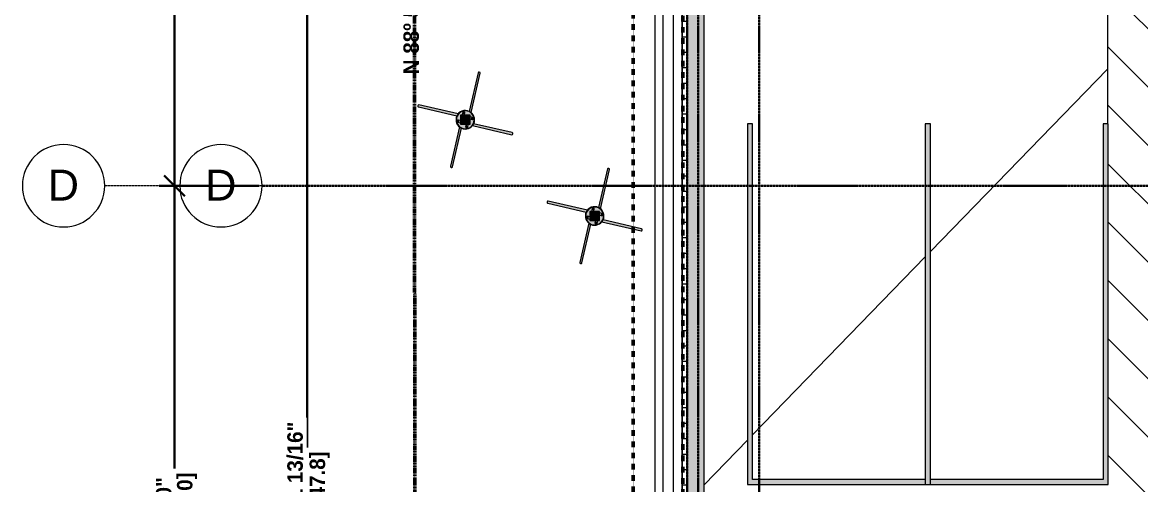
# Model space of a CAD drawing. Header units: inches. Extents: x -4218 to -1814, y 9767 to 12426.
# Drawn here: x -4217 to -3565, y 10665 to 10934 of the extents above; entities that cross this region are included whole.
import ezdxf

# ---------------------------------------------------------------- set-up
doc = ezdxf.new("R2010")
doc.units = ezdxf.units.IN
doc.header["$MEASUREMENT"] = 0
for name, pattern in [('Dash 1_16_', [0.125, 0.0625, -0.0625]), ('Double Dash 3_8_', [1, 0.375, -0.125, 0.125, -0.125, 0.125, -0.125]), ('Grid Line 1_2_', [0.875, 0.5, -0.125, 0.125, -0.125]), ('Grid Line 1_2__2_', [0.875, 0.5, -0.125, 0.125, -0.125])]:
    doc.linetypes.add(name, pattern=pattern)
for name, color, linetype, lineweight in [('0-1', 7, 'Continuous', 5), ('0-2', 7, 'Continuous', 9), ('0-3', 170, 'Double Dash 3_8_', 50), ('0-4', 165, 'Continuous', 5), ('0-5', 55, 'Continuous', 9), ('0-6', 155, 'Continuous', 5), ('A-ANNO-DIMS-1', 211, 'Continuous', 30), ('A-FLOR-1', 9, 'Continuous', 13), ('A-FLOR-4', 192, 'Continuous', 9), ('A-FLOR-PATT-1', 251, 'Continuous', 9), ('A-GENM', 5, 'Continuous', 9), ('A-WALL-PATT-1', 53, 'Continuous', 9), ('A-WALL-PATT-2', 55, 'Continuous', 9), ('C-PROP-LINE-1', 170, 'Double Dash 3_8_', 50), ('C-PROP-LINE-2', 170, 'Dash 1_16_', 50), ('G-ANNO-TEXT-1', 147, 'Continuous', 20), ('S-FNDN-5', 7, 'Continuous', 9), ('S-FNDN-7', 31, 'Continuous', 9), ('S-GRID-1', 1, 'Grid Line 1_2_', 9), ('S-GRID-2', 1, 'Grid Line 1_2__2_', 30), ('S-GRID-IDEN', 1, 'Continuous', 9), ('S-GRID-IDEN-1', 147, 'Continuous', 9)]:
    doc.layers.add(name, color=color, linetype=linetype, lineweight=lineweight)
doc.styles.add('Arial', font='arial.ttf', dxfattribs={"height": 18})
doc.styles.add('Century Gothic_B', font='GOTHICB.TTF', dxfattribs={"height": 9})
doc.dimstyles.new('OD__1_16__Tol__', dxfattribs={"dimscale": 12, "dimtxt": 9.397514, "dimasz": 1, "dimexe": 0.75, "dimexo": 0.5, "dimgap": 0.125, "dimtad": 1, "dimdec": 4, "dimrnd": 0.0625, "dimzin": 3, "dimdsep": 46, "dimlunit": 4, "dimtxsty": 'Century Gothic_B', "dimblk1": 'OBLIQUE', "dimblk2": 'OBLIQUE', "dimsah": 1, "dimcen": 0.09, "dimdle": 0.75, "dimazin": 0, "dimtfac": 1, "dimtdec": 4, "dimtix": 1, "dimtmove": 0, "dimatfit": 3, "dimfxl": 1, "dimtvp": 1, "dimtfill": 1, "dimfrac": 2, "dimtolj": 1, "dimtzin": 0, "dimlwd": 30, "dimlwe": 30, "dimarcsym": 2})

# ---------------------------------------------------------------- blocks, each defined once
blk = doc.blocks.new('Basic Wall _ 3_ XPS - ___-2578961-FLOOR PLAN - BASEMENT')
at = {"layer": 'S-FNDN-5'}
for p, q in [((-3847.82, 10011.19), (-3847.82, 11002.11)), ((-3843.24, 10011.19), (-3843.24, 11002.11)), ((-3837.27, 10011.19), (-3837.27, 11002.11))]:
    blk.add_line(p, q, dxfattribs=at)
blk = doc.blocks.new('Family - ___-1878357-FLOOR PLAN - BASEMENT')
at = {"layer": 'C-PROP-LINE-1'}
blk.add_line((-3989.42, 12089.69), (-3987.26, 10009.09), dxfattribs=at)
blk = doc.blocks.new('Family - ___-2835860-FLOOR PLAN - BASEMENT')
at = {"layer": 'C-PROP-LINE-2'}
blk.add_line((-3860.72, 9980.19), (-3860.72, 11434.39), dxfattribs=at)
blk = doc.blocks.new('Family - ___-2835903-FLOOR PLAN - BASEMENT')
at = {"layer": 'C-PROP-LINE-2'}
blk.add_line((-3831.82, 10008.84), (-3831.82, 12089.69), dxfattribs=at)
blk = doc.blocks.new('Family - ___-2835932-FLOOR PLAN - BASEMENT')
at = {"layer": 'C-PROP-LINE-2'}
blk.add_line((-3860.72, 9980.19), (-3860.72, 12118.59), dxfattribs=at)
blk = doc.blocks.new('Grid - Grid Head - Circle-50561-FLOOR PLAN - BASEMENT')
at = {"layer": 'S-GRID-IDEN-1'}
for start, end in [(360, 180), (180, 360)]:
    blk.add_arc((0, 0), 0.25, start, end, dxfattribs=at)
blk = doc.blocks.new('CTR - 1st Phase - Shell_rvt-1-FLOOR PLAN - BASEMENT')
at = {"layer": 'A-WALL-PATT-1'}
h = blk.add_hatch(dxfattribs=at)
h.set_pattern_fill('FP_1', color=256, style=0, pattern_type=2)
h.set_pattern_definition([(0, (0, 0), (0, 9), []), (90, (0, 0), (-9, 6e-16), [])])
h.paths.add_polyline_path([(-3832.32, 9888.19), (-3829.32, 9888.19), (-3829.32, 10225.18), (-3832.32, 10225.18), (-3832.32, 9891.07)], flags=0)
h.paths.add_polyline_path([(-3829.32, 10265.18), (-3829.32, 12090.19), (-3832.32, 12090.19), (-3832.32, 10265.18)], flags=0)
at = {"layer": 'A-FLOR-1'}
for p, q in [((-3584.32, 10907.1), (-3687.48, 10800.85)), ((-3690.48, 10797.76), (-3791.15, 10694.08)), ((-3794.15, 10690.99), (-3819.32, 10665.06))]:
    blk.add_line(p, q, dxfattribs=at)
at = {"layer": 'S-FNDN-5'}
for p, q in [((-3829.32, 10265.18), (-3829.32, 12087.19)), ((-3832.32, 11013.11), (-3832.32, 10265.18))]:
    blk.add_line(p, q, dxfattribs=at)
at = {"layer": 'S-GRID-1'}
blk.add_line((-1814.21, 10839.19), (-4168.71, 10839.19), dxfattribs=at)
at = {"layer": '0-2'}
blk.add_blockref('Basic Wall _ 3_ XPS - ___-2578961-FLOOR PLAN - BASEMENT', (0, 0), dxfattribs=at)
at = {"layer": '0-3'}
for name in ['Family - ___-1878357-FLOOR PLAN - BASEMENT', 'Family - ___-2835932-FLOOR PLAN - BASEMENT', 'Family - ___-2835860-FLOOR PLAN - BASEMENT', 'Family - ___-2835903-FLOOR PLAN - BASEMENT']:
    blk.add_blockref(name, (0, 0), dxfattribs=at)
at = {"layer": '0-4', "xscale": 95.99999999999994, "yscale": 95.99999999999994, "zscale": 95.99999999999994, "rotation": 89.99999999999987}
blk.add_blockref('Grid - Grid Head - Circle-50561-FLOOR PLAN - BASEMENT', (-4192.71, 10839.19), dxfattribs=at)
at = {"layer": 'S-GRID-IDEN', "insert": (-4201.88, 10848.57), "char_height": 18, "width": 22.119, "attachment_point": 1, "style": 'Arial'}
blk.add_mtext('D', dxfattribs=at)
blk = doc.blocks.new('316600 - Special Foundations - Diamond Pier - Generic - 316600 - Special Foundations - Diamond Pier - Generic-V38-FLOOR PLAN - BASEMENT')
at = {"layer": 'S-FNDN-7'}
h = blk.add_hatch(color=256, dxfattribs=at)
h.paths.add_polyline_path([(0.2, -4.04), (0.34, -3.82), (0.6, -3.7), (0.92, -3.71), (1.09, -2.99), (0.75, -3.05), (0.48, -3.22), (0.34, -3.45), (0.23, -3.92)], flags=0)
h.paths.add_polyline_path([(2.83, 4.55), (8.18, 27.69), (7.84, 27.69), (7.6, 27.58), (7.46, 27.36), (2.28, 4.86), (2.72, 4.61)], flags=0)
h = blk.add_hatch(color=256, dxfattribs=at)
h.paths.add_polyline_path([(1.42, -4.32), (1.63, -3.32), (1.52, -3.12), (1.4, -3.04), (1.09, -2.99), (0.92, -3.71), (1.21, -3.84), (1.39, -4.07), (1.43, -4.19)], flags=0)
h.paths.add_polyline_path([(3.39, 4.19), (8.69, 27.21), (8.58, 27.45), (8.33, 27.64), (8.18, 27.69), (2.83, 4.55), (3.38, 4.2)], flags=0)
h = blk.add_hatch(color=256, dxfattribs=at)
h.paths.add_polyline_path([(3.71, 0.92), (3.84, 1.21), (4.07, 1.39), (4.32, 1.42), (3.3, 1.63), (3.18, 1.59), (3.04, 1.42), (2.99, 1.25), (3.01, 1.08), (3.69, 0.93)], flags=0)
h.paths.add_polyline_path([(-4.57, 2.84), (-4.15, 3.38), (-27.21, 8.69), (-27.45, 8.58), (-27.64, 8.33), (-27.69, 8.18), (-4.71, 2.87)], flags=0)
h = blk.add_hatch(color=256, dxfattribs=at)
h.paths.add_polyline_path([(4.04, 0.2), (3.82, 0.34), (3.7, 0.6), (3.71, 0.92), (2.99, 1.09), (3.06, 0.75), (3.22, 0.48), (3.45, 0.34), (3.95, 0.22)], flags=0)
h.paths.add_polyline_path([(-4.87, 2.26), (-4.65, 2.73), (-4.57, 2.84), (-27.69, 8.18), (-27.69, 7.84), (-27.58, 7.6), (-27.36, 7.46), (-5.08, 2.31)], flags=0)
h = blk.add_hatch(color=256, dxfattribs=at)
h.paths.add_polyline_path([(-8.18, -27.69), (-2.83, -4.55), (-3.39, -4.19), (-8.69, -27.21), (-8.58, -27.45), (-8.33, -27.64)], flags=0)
h.paths.add_polyline_path([(-1.09, 2.99), (-0.92, 3.71), (-1.21, 3.84), (-1.39, 4.07), (-1.42, 4.32), (-1.63, 3.32), (-1.52, 3.12), (-1.4, 3.04), (-1.18, 2.99)], flags=0)
h = blk.add_hatch(color=256, dxfattribs=at)
h.paths.add_polyline_path([(-8.02, -27.71), (-7.72, -27.65), (-7.51, -27.48), (-7.43, -27.21), (-2.28, -4.86), (-2.83, -4.55), (-8.18, -27.69)], flags=0)
h.paths.add_polyline_path([(-1.09, 2.99), (-0.75, 3.05), (-0.48, 3.22), (-0.34, 3.45), (-0.25, 3.92), (-0.46, 3.75), (-0.76, 3.69), (-0.92, 3.71), (-1.07, 3.05)], flags=0)
for points in [[(-0.46, -5.39), (1.21, -5.25), (2.53, -4.78), (3.86, -3.76), (4.76, -2.52), (5.23, -1.21), (5.06, -1.21), (4.47, -2.65), (3.51, -3.82), (2.44, -4.61), (0.92, -5.11), (-0.46, -5.19), (-1.88, -4.86), (-3.27, -4.04), (-4.21, -3.07), (-4.91, -1.76), (-5.2, -0.3), (-5.08, 1.17), (-5.27, 1.21), (-5.38, -0.43), (-5.09, -1.84), (-4.36, -3.2), (-3.18, -4.36), (-1.88, -5.06), (-0.46, -5.39)], [(5.27, -1.22), (5.4, 0.32), (5.09, 1.84), (4.32, 3.24), (3.18, 4.36), (1.88, 5.06), (0.34, 5.38), (-1.21, 5.25), (-2.53, 4.78), (-3.77, 3.87), (-4.76, 2.52), (-5.23, 1.21), (-5.06, 1.21), (-4.47, 2.65), (-3.64, 3.73), (-2.44, 4.61), (-0.92, 5.11), (0.46, 5.19), (1.88, 4.86), (3.27, 4.04), (4.21, 3.07), (4.91, 1.76), (5.2, 0.3), (5.08, -1.17), (5.23, -1.21)], [(0.2, -2.62), (2.77, -2.59), (2.77, 2.62), (-2.77, 2.59), (-2.77, -2.62), (-0.2, -2.62)], [(-0.76, 3.69), (-0.46, 3.75), (-0.25, 3.92), (-0.2, 4.04), (-0.25, 4.32), (-0.34, 4.43), (-0.62, 4.61), (-0.95, 4.65), (-1.21, 4.57), (-1.37, 4.43), (-1.42, 4.17), (-1.32, 3.95), (-0.96, 3.73), (-0.77, 3.69)], [(4.16, 0.2), (4.41, 0.31), (4.51, 0.42), (4.66, 0.82), (4.64, 0.97), (4.61, 1.17), (4.43, 1.37), (4.32, 1.42), (4.02, 1.37), (3.92, 1.28), (3.75, 1.01), (3.7, 0.69), (3.81, 0.36), (3.88, 0.3), (4.1, 0.2)], [(-4.19, -1.43), (-3.95, -1.32), (-3.75, -1.03), (-3.69, -0.76), (-3.76, -0.44), (-3.97, -0.23), (-4.07, -0.21), (-4.32, -0.25), (-4.43, -0.33), (-4.61, -0.62), (-4.66, -0.87), (-4.61, -1.17), (-4.38, -1.39), (-4.21, -1.43)], [(0.87, -4.66), (1.21, -4.57), (1.39, -4.38), (1.42, -4.32), (1.38, -4.04), (1.28, -3.92), (0.96, -3.73), (0.76, -3.69), (0.46, -3.75), (0.25, -3.94), (0.2, -4.04), (0.25, -4.32), (0.42, -4.51), (0.84, -4.66)]]:
    blk.add_hatch(color=256, dxfattribs=at).paths.add_polyline_path(points, flags=0)
h = blk.add_hatch(color=256, dxfattribs=at)
h.paths.add_polyline_path([(-0.44, -5.19), (1.07, -5.09), (2.44, -4.61), (3.67, -3.69), (4.58, -2.46), (5.08, -1.17), (2.77, -0.64), (2.77, -2.62), (-2.77, -2.62), (-2.77, 0.64), (-5.08, 1.17), (-5.2, -0.3), (-4.91, -1.76), (-4.21, -3.07), (-3.07, -4.19), (-1.88, -4.86), (-0.46, -5.19)], flags=0)
h.paths.add_polyline_path([(0.87, -4.66), (0.6, -4.6), (0.34, -4.44), (0.23, -4.29), (0.23, -3.92), (0.39, -3.32), (0.6, -3.12), (0.92, -3.01), (1.25, -3), (1.52, -3.12), (1.63, -3.32), (1.58, -3.63), (1.37, -4.43), (1.17, -4.61), (0.89, -4.66)], flags=0)
h.paths.add_polyline_path([(-3.3, -1.63), (-3.63, -1.58), (-4.43, -1.37), (-4.61, -1.17), (-4.65, -0.82), (-4.59, -0.55), (-4.32, -0.25), (-4.19, -0.22), (-3.92, -0.23), (-3.32, -0.39), (-3.12, -0.6), (-3.02, -0.92), (-2.99, -1.25), (-3.1, -1.52), (-3.19, -1.6), (-3.3, -1.63)], flags=0)
h = blk.add_hatch(color=256, dxfattribs=at)
h.paths.add_polyline_path([(5.08, -1.17), (5.2, 0.3), (4.91, 1.76), (4.19, 3.09), (3.07, 4.19), (1.88, 4.86), (0.34, 5.19), (-1.18, 5.06), (-2.44, 4.61), (-3.64, 3.73), (-4.57, 2.48), (-5.08, 1.17), (-2.77, 0.64), (-2.77, 2.62), (2.77, 2.62), (2.77, -0.64), (4.73, -1.09)], flags=0)
h.paths.add_polyline_path([(4.16, 0.2), (3.82, 0.25), (3.32, 0.39), (3.12, 0.6), (3.02, 0.92), (2.99, 1.25), (3.09, 1.52), (3.22, 1.61), (3.3, 1.63), (3.63, 1.58), (4.43, 1.37), (4.61, 1.17), (4.66, 0.82), (4.64, 0.71), (4.43, 0.33), (4.29, 0.23), (4.19, 0.21)], flags=0)
h.paths.add_polyline_path([(-1.09, 2.99), (-1.4, 3.04), (-1.59, 3.21), (-1.62, 3.44), (-1.58, 3.63), (-1.37, 4.43), (-1.17, 4.61), (-0.84, 4.66), (-0.55, 4.59), (-0.25, 4.32), (-0.23, 4.29), (-0.23, 3.92), (-0.39, 3.32), (-0.6, 3.12), (-0.92, 3.01), (-1.08, 2.99)], flags=0)
h = blk.add_hatch(color=256, dxfattribs=at)
h.paths.add_polyline_path([(27.21, -8.69), (27.45, -8.58), (27.64, -8.33), (27.69, -8.18), (4.57, -2.84), (4.15, -3.38), (27.08, -8.68)], flags=0)
h.paths.add_polyline_path([(-3.3, -1.63), (-3.1, -1.52), (-3.04, -1.42), (-2.99, -1.25), (-3.01, -1.08), (-3.71, -0.92), (-3.84, -1.21), (-4.07, -1.39), (-4.32, -1.42), (-3.43, -1.63)], flags=0)
h = blk.add_hatch(color=256, dxfattribs=at)
h.paths.add_polyline_path([(27.69, -8.18), (27.69, -7.84), (27.58, -7.6), (27.36, -7.46), (4.86, -2.28), (4.65, -2.73), (4.57, -2.84), (13.78, -4.97)], flags=0)
h.paths.add_polyline_path([(-2.99, -1.09), (-3.1, -0.65), (-3.22, -0.48), (-3.45, -0.34), (-3.92, -0.25), (-3.75, -0.46), (-3.69, -0.76), (-3.71, -0.92), (-2.99, -1.09)], flags=0)
at = {"layer": 'S-FNDN-5'}
for p, q in [((7.46, 27.36), (2.26, 4.87)), ((3.39, 4.19), (8.68, 27.08)), ((-27.36, 7.46), (-4.87, 2.26)), ((-4.15, 3.38), (-27.08, 8.68)), ((2.77, 2.62), (-2.77, 2.62)), ((-2.77, 2.62), (-2.77, -2.62)), ((-1.42, 4.32), (-1.77, 2.8)), ((-0.48, 2.85), (-0.2, 4.04)), ((2.77, -2.62), (2.77, 2.62)), ((4.32, 1.42), (2.77, 1.78)), ((2.88, 0.47), (4.04, 0.2)), ((-3.39, -4.19), (-8.68, -27.08)), ((-7.46, -27.36), (-2.26, -4.87)), ((-4.32, -1.42), (-2.77, -1.78)), ((-2.86, -0.48), (-4.04, -0.2)), ((-2.77, -2.62), (2.77, -2.62)), ((0.47, -2.87), (0.2, -4.04)), ((1.42, -4.32), (1.77, -2.8)), ((4.15, -3.38), (27.08, -8.68)), ((27.36, -7.46), (4.87, -2.26))]:
    blk.add_line(p, q, dxfattribs=at)
for radius, start, end in [(5.41, 166.9807, 346.9807), (5.41, 346.9807, 166.9807), (5.21, 166.9807, 346.9807), (5.21, 346.9807, 166.9807)]:
    blk.add_arc((0, 0), radius, start, end, dxfattribs=at)
for centre, major_axis, start_param, end_param in [((8.07, 27.22), (-0.609, 0.141), 4.712389, 6.283185), ((8.07, 27.22), (-0.609, 0.141), 3.141593, 4.712389), ((-27.22, 8.07), (0.141, 0.609), 1.570796, 3.141593), ((-27.22, 8.07), (0.141, 0.609), 0, 1.570796), ((-0.81, 4.18), (-0.609, 0.141), 4.712389, 7.853982), ((-0.81, 4.18), (-0.609, 0.141), 1.570796, 4.712389), ((4.18, 0.81), (0.141, 0.609), 1.570796, 4.712389), ((4.18, 0.81), (0.141, 0.609), 4.712389, 7.853982), ((-4.18, -0.81), (0.141, 0.609), 1.570796, 4.712389), ((-4.18, -0.81), (0.141, 0.609), 4.712389, 7.853982), ((0.81, -4.18), (-0.609, 0.141), 4.712389, 7.853982), ((0.81, -4.18), (-0.609, 0.141), 1.570796, 4.712389), ((27.22, -8.07), (0.141, 0.609), 3.141593, 4.712389), ((27.22, -8.07), (0.141, 0.609), 4.712389, 6.283185), ((-8.07, -27.22), (-0.609, 0.141), 0, 1.570796), ((-8.07, -27.22), (-0.609, 0.141), 1.570796, 3.141593)]:
    blk.add_ellipse(centre, major_axis=major_axis, ratio=0.764544, start_param=start_param, end_param=end_param, dxfattribs=at)
blk = doc.blocks.new('316600 - Special Foundations - Diamond Pier - Generic - 316600 - Special Foundations - Diamond Pier - Generic-V34-FLOOR PLAN - BASEMENT')
at = {"layer": 'S-FNDN-7'}
h = blk.add_hatch(color=256, dxfattribs=at)
h.paths.add_polyline_path([(0.2, -4.04), (0.34, -3.82), (0.6, -3.7), (0.92, -3.71), (1.09, -2.99), (0.75, -3.05), (0.48, -3.22), (0.34, -3.45), (0.23, -3.92)], flags=0)
h.paths.add_polyline_path([(2.83, 4.55), (8.18, 27.69), (7.84, 27.69), (7.6, 27.58), (7.46, 27.36), (2.28, 4.86), (2.72, 4.61)], flags=0)
h = blk.add_hatch(color=256, dxfattribs=at)
h.paths.add_polyline_path([(1.42, -4.32), (1.63, -3.32), (1.52, -3.12), (1.4, -3.04), (1.09, -2.99), (0.92, -3.71), (1.21, -3.84), (1.39, -4.07), (1.43, -4.19)], flags=0)
h.paths.add_polyline_path([(3.39, 4.19), (8.69, 27.21), (8.58, 27.45), (8.33, 27.64), (8.18, 27.69), (2.83, 4.55), (3.38, 4.2)], flags=0)
h = blk.add_hatch(color=256, dxfattribs=at)
h.paths.add_polyline_path([(3.71, 0.92), (3.84, 1.21), (4.07, 1.39), (4.32, 1.42), (3.3, 1.63), (3.18, 1.59), (3.04, 1.42), (2.99, 1.25), (3.01, 1.08), (3.69, 0.93)], flags=0)
h.paths.add_polyline_path([(-4.57, 2.84), (-4.15, 3.38), (-27.21, 8.69), (-27.45, 8.58), (-27.64, 8.33), (-27.69, 8.18), (-4.71, 2.87)], flags=0)
h = blk.add_hatch(color=256, dxfattribs=at)
h.paths.add_polyline_path([(4.04, 0.2), (3.82, 0.34), (3.7, 0.6), (3.71, 0.92), (2.99, 1.09), (3.06, 0.75), (3.22, 0.48), (3.45, 0.34), (3.95, 0.22)], flags=0)
h.paths.add_polyline_path([(-4.87, 2.26), (-4.65, 2.73), (-4.57, 2.84), (-27.69, 8.18), (-27.69, 7.84), (-27.58, 7.6), (-27.36, 7.46), (-5.06, 2.31)], flags=0)
h = blk.add_hatch(color=256, dxfattribs=at)
h.paths.add_polyline_path([(-8.18, -27.69), (-2.83, -4.55), (-3.39, -4.19), (-8.69, -27.21), (-8.58, -27.45), (-8.33, -27.64)], flags=0)
h.paths.add_polyline_path([(-1.09, 2.99), (-0.92, 3.71), (-1.21, 3.84), (-1.39, 4.07), (-1.42, 4.31), (-1.63, 3.32), (-1.52, 3.12), (-1.4, 3.04), (-1.18, 2.99)], flags=0)
h = blk.add_hatch(color=256, dxfattribs=at)
h.paths.add_polyline_path([(-8.02, -27.71), (-7.72, -27.65), (-7.51, -27.48), (-7.43, -27.21), (-2.28, -4.86), (-2.83, -4.55), (-8.18, -27.69)], flags=0)
h.paths.add_polyline_path([(-1.09, 2.99), (-0.75, 3.05), (-0.48, 3.22), (-0.34, 3.45), (-0.25, 3.92), (-0.46, 3.75), (-0.76, 3.69), (-0.92, 3.71), (-1.07, 3.05)], flags=0)
for points in [[(-0.46, -5.39), (1.21, -5.25), (2.53, -4.78), (3.86, -3.76), (4.76, -2.52), (5.23, -1.21), (5.06, -1.21), (4.47, -2.65), (3.51, -3.82), (2.44, -4.61), (0.92, -5.11), (-0.44, -5.19), (-1.88, -4.86), (-3.27, -4.04), (-4.21, -3.07), (-4.91, -1.76), (-5.2, -0.3), (-5.08, 1.17), (-5.27, 1.21), (-5.38, -0.43), (-5.09, -1.84), (-4.32, -3.24), (-3.18, -4.36), (-1.88, -5.06), (-0.47, -5.39)], [(5.27, -1.22), (5.38, 0.43), (5.09, 1.84), (4.32, 3.24), (3.18, 4.36), (1.88, 5.06), (0.34, 5.38), (-1.1, 5.29), (-2.53, 4.78), (-3.86, 3.76), (-4.76, 2.52), (-5.23, 1.21), (-5.06, 1.21), (-4.47, 2.65), (-3.51, 3.82), (-2.44, 4.61), (-1.04, 5.11), (0.46, 5.19), (1.88, 4.86), (3.27, 4.04), (4.21, 3.07), (4.91, 1.76), (5.2, 0.3), (5.08, -1.17), (5.23, -1.21)], [(1.67, -2.62), (2.77, -2.59), (2.77, 2.62), (-2.77, 2.59), (-2.77, -2.62), (1.63, -2.62)], [(-0.76, 3.69), (-0.46, 3.75), (-0.25, 3.94), (-0.2, 4.04), (-0.25, 4.31), (-0.31, 4.41), (-0.62, 4.61), (-0.95, 4.65), (-1.17, 4.61), (-1.37, 4.43), (-1.42, 4.17), (-1.32, 3.95), (-0.96, 3.73), (-0.77, 3.69)], [(4.16, 0.2), (4.41, 0.31), (4.51, 0.42), (4.66, 0.82), (4.64, 0.97), (4.61, 1.17), (4.43, 1.37), (4.32, 1.42), (4.02, 1.37), (3.92, 1.28), (3.75, 1.01), (3.7, 0.69), (3.81, 0.36), (3.88, 0.3), (4.1, 0.2)], [(-4.19, -1.43), (-3.95, -1.32), (-3.75, -1.03), (-3.69, -0.76), (-3.76, -0.44), (-3.97, -0.23), (-4.07, -0.21), (-4.32, -0.25), (-4.43, -0.33), (-4.61, -0.62), (-4.65, -0.92), (-4.61, -1.17), (-4.38, -1.39), (-4.21, -1.43)], [(0.87, -4.66), (1.21, -4.57), (1.39, -4.38), (1.42, -4.32), (1.38, -4.04), (1.28, -3.92), (0.96, -3.73), (0.76, -3.69), (0.46, -3.75), (0.25, -3.94), (0.2, -4.04), (0.25, -4.32), (0.42, -4.51), (0.84, -4.66)]]:
    blk.add_hatch(color=256, dxfattribs=at).paths.add_polyline_path(points, flags=0)
h = blk.add_hatch(color=256, dxfattribs=at)
h.paths.add_polyline_path([(-0.44, -5.19), (1.07, -5.09), (2.44, -4.61), (3.67, -3.69), (4.58, -2.46), (5.08, -1.17), (2.77, -0.64), (2.77, -2.62), (-2.77, -2.62), (-2.77, 0.64), (-5.08, 1.17), (-5.2, -0.3), (-4.91, -1.76), (-4.19, -3.09), (-3.07, -4.19), (-1.88, -4.86), (-0.85, -5.1)], flags=0)
h.paths.add_polyline_path([(0.87, -4.66), (0.6, -4.6), (0.34, -4.44), (0.23, -4.29), (0.23, -3.92), (0.39, -3.32), (0.6, -3.12), (0.92, -3.01), (1.25, -3), (1.52, -3.12), (1.63, -3.32), (1.58, -3.63), (1.37, -4.43), (1.17, -4.61), (0.89, -4.66)], flags=0)
h.paths.add_polyline_path([(-3.3, -1.63), (-3.63, -1.58), (-4.43, -1.37), (-4.61, -1.17), (-4.65, -0.82), (-4.59, -0.55), (-4.32, -0.25), (-4.19, -0.22), (-3.92, -0.23), (-3.32, -0.39), (-3.12, -0.6), (-3.02, -0.92), (-2.99, -1.25), (-3.09, -1.52), (-3.22, -1.61), (-3.3, -1.63)], flags=0)
h = blk.add_hatch(color=256, dxfattribs=at)
h.paths.add_polyline_path([(5.08, -1.17), (5.2, 0.3), (4.91, 1.76), (4.19, 3.09), (3.07, 4.19), (1.88, 4.86), (0.34, 5.19), (-1.17, 5.06), (-2.44, 4.61), (-3.71, 3.63), (-4.58, 2.46), (-5.08, 1.17), (-2.77, 0.64), (-2.77, 2.62), (2.77, 2.62), (2.77, -0.64), (4.73, -1.09)], flags=0)
h.paths.add_polyline_path([(4.16, 0.2), (3.82, 0.25), (3.32, 0.39), (3.12, 0.6), (3.02, 0.92), (2.99, 1.25), (3.09, 1.52), (3.22, 1.61), (3.3, 1.63), (3.63, 1.58), (4.43, 1.37), (4.61, 1.17), (4.66, 0.82), (4.64, 0.71), (4.43, 0.33), (4.29, 0.23), (4.19, 0.21)], flags=0)
h.paths.add_polyline_path([(-1.09, 2.99), (-1.4, 3.04), (-1.59, 3.21), (-1.62, 3.44), (-1.58, 3.63), (-1.37, 4.43), (-1.17, 4.61), (-0.84, 4.66), (-0.55, 4.59), (-0.25, 4.31), (-0.23, 4.29), (-0.23, 3.92), (-0.39, 3.32), (-0.6, 3.12), (-0.92, 3.01), (-1.08, 2.99)], flags=0)
h = blk.add_hatch(color=256, dxfattribs=at)
h.paths.add_polyline_path([(27.21, -8.69), (27.45, -8.58), (27.64, -8.33), (27.69, -8.18), (4.57, -2.84), (4.15, -3.38), (27.08, -8.68)], flags=0)
h.paths.add_polyline_path([(-3.3, -1.63), (-3.18, -1.59), (-3.04, -1.42), (-2.99, -1.25), (-3.01, -1.08), (-3.71, -0.92), (-3.84, -1.21), (-4.07, -1.39), (-4.32, -1.42), (-3.43, -1.63)], flags=0)
h = blk.add_hatch(color=256, dxfattribs=at)
h.paths.add_polyline_path([(27.69, -8.18), (27.69, -7.84), (27.58, -7.6), (27.36, -7.46), (4.86, -2.28), (4.65, -2.73), (4.57, -2.84), (8.58, -3.76)], flags=0)
h.paths.add_polyline_path([(-2.99, -1.09), (-3.06, -0.75), (-3.22, -0.48), (-3.45, -0.34), (-3.92, -0.25), (-3.75, -0.46), (-3.69, -0.76), (-3.71, -0.92), (-2.99, -1.09)], flags=0)
at = {"layer": 'S-FNDN-5'}
for p, q in [((7.46, 27.36), (2.26, 4.87)), ((3.39, 4.19), (8.68, 27.08)), ((-27.36, 7.46), (-4.87, 2.26)), ((-4.15, 3.38), (-27.08, 8.68)), ((2.77, 2.62), (-2.77, 2.62)), ((-2.77, 2.62), (-2.77, -2.62)), ((-1.42, 4.32), (-1.77, 2.8)), ((-0.47, 2.87), (-0.2, 4.04)), ((2.77, -2.62), (2.77, 2.62)), ((4.32, 1.42), (2.77, 1.78)), ((2.88, 0.47), (4.04, 0.2)), ((-3.39, -4.19), (-8.68, -27.08)), ((-7.46, -27.36), (-2.26, -4.87)), ((-4.32, -1.42), (-2.77, -1.78)), ((-2.88, -0.47), (-4.04, -0.2)), ((-2.77, -2.62), (2.77, -2.62)), ((0.47, -2.87), (0.2, -4.04)), ((1.42, -4.32), (1.77, -2.8)), ((4.15, -3.38), (27.08, -8.68)), ((27.36, -7.46), (4.87, -2.26))]:
    blk.add_line(p, q, dxfattribs=at)
for radius, start, end in [(5.41, 166.9807, 346.9807), (5.41, 346.9807, 166.9807), (5.21, 166.9807, 346.9807), (5.21, 346.9807, 166.9807)]:
    blk.add_arc((0, 0), radius, start, end, dxfattribs=at)
for centre, major_axis, start_param, end_param in [((8.07, 27.22), (-0.609, 0.141), 4.712389, 6.283185), ((8.07, 27.22), (-0.609, 0.141), 3.141593, 4.712389), ((-27.22, 8.07), (0.141, 0.609), 1.570796, 3.141593), ((-27.22, 8.07), (0.141, 0.609), 0, 1.570796), ((-0.81, 4.18), (-0.609, 0.141), 4.712389, 7.853982), ((-0.81, 4.18), (-0.609, 0.141), 1.570796, 4.712389), ((4.18, 0.81), (0.141, 0.609), 1.570796, 4.712389), ((4.18, 0.81), (0.141, 0.609), 4.712389, 7.853982), ((-4.18, -0.81), (0.141, 0.609), 1.570796, 4.712389), ((-4.18, -0.81), (0.141, 0.609), 4.712389, 7.853982), ((0.81, -4.18), (-0.609, 0.141), 4.712389, 7.853982), ((0.81, -4.18), (-0.609, 0.141), 1.570796, 4.712389), ((27.22, -8.07), (0.141, 0.609), 3.141593, 4.712389), ((27.22, -8.07), (0.141, 0.609), 4.712389, 6.283185), ((-8.07, -27.22), (-0.609, 0.141), 0, 1.570796), ((-8.07, -27.22), (-0.609, 0.141), 1.570796, 3.141593)]:
    blk.add_ellipse(centre, major_axis=major_axis, ratio=0.764544, start_param=start_param, end_param=end_param, dxfattribs=at)
blk = doc.blocks.new('Grid - Grid Head - Circle-1738874-FLOOR PLAN - BASEMENT')
at = {"layer": 'S-GRID-IDEN-1'}
for start, end in [(360, 180), (180, 360)]:
    blk.add_arc((0, 0), 0.25, start, end, dxfattribs=at)
blk = doc.blocks.new('CTR - 1st Phase - Structure_rvt-1-FLOOR PLAN - BASEMENT')
at = {"layer": 'A-WALL-PATT-2'}
h = blk.add_hatch(dxfattribs=at)
h.set_pattern_fill('FP_2', color=256, style=0, pattern_type=2)
h.set_pattern_definition([(50, (0, 0), (27.5427, -2.40992), [2.88, -31.68]), (355, (0, 0), (-5.327844, 28.884266), [2.304, -25.344]), (100.451, (2.295, -0.2), (22.215316, 26.47393), [2.448, -26.924]), (46.184, (0, 7.68), (40.98187, -6.35642), [4.32, -47.52]), (96.636, (3.415, 7.15), (35.89075, 37.40619), [3.671, -40.386]), (351.184, (0, 7.68), (35.89097, 37.40622), [3.456, -38.016]), (21, (3.84, 5.76), (22.921036, -15.46073), [2.88, -31.68]), (326, (3.84, 5.76), (9.34353, 27.84574), [2.304, -25.344]), (71.451, (5.75, 4.472), (32.26477, 12.38442), [2.448, -26.924]), (37.5, (0, 0), (0.466855, 12.782707), [1.267, -23.77, 1.267, -24.461, -25.44]), (37.5, (0, 0), (0.466855, 12.782707), [-50.765, 1.267, -24.173]), (7.5, (0, 0), (10.10159, 15.14509), [1.267, -13.402, 1.267, -23.194, -9.696]), (7.5, (0, 0), (10.10159, 15.14509), [-39.13, 1.267, -8.429]), (327.5, (-8.563, 0), (20.499161, -0.86578), [1.267, -8.333, 1.267, -28.685, -39.744]), (327.5, (-8.563, 0), (20.499161, -0.86578), [-39.552, 1.267, -38.477]), (317.5, (-12.403, 0), (22.39478, 3.844288), [1.267, -11.213, 1.267, -18.624, -28.224]), (317.5, (-12.403, 0), (22.39478, 3.844288), [-32.371, 1.267, -26.957])])
h.paths.add_polyline_path([(-3819.32, 9901.19), (-3819.32, 11556.19), (-3829.32, 11556.19), (-3829.32, 9901.19)], flags=0)
at = {"layer": 'S-FNDN-5'}
for p, q in [((-3819.32, 9901.19), (-3819.32, 11544.19)), ((-3829.32, 11013.11), (-3829.32, 9901.19))]:
    blk.add_line(p, q, dxfattribs=at)
at = {"layer": 'S-GRID-2'}
for p, q in [((-3829.32, 9772.61), (-3829.32, 12247.5)), ((-3822.82, 9772.61), (-3822.82, 12247.5)), ((-3787.32, 9772.61), (-3787.32, 12247.5)), ((-1814.21, 10839.19), (-4076.95, 10839.19))]:
    blk.add_line(p, q, dxfattribs=at)
at = {"layer": '0-5'}
for name, p in [('316600 - Special Foundations - Diamond Pier - Generic - 316600 - Special Foundations - Diamond Pier - Generic-V34-FLOOR PLAN - BASEMENT', (-3958.55, 10877.61)), ('316600 - Special Foundations - Diamond Pier - Generic - 316600 - Special Foundations - Diamond Pier - Generic-V38-FLOOR PLAN - BASEMENT', (-3883.15, 10821.61))]:
    blk.add_blockref(name, p, dxfattribs=at)
at = {"layer": '0-6', "xscale": 95.99999999999994, "yscale": 95.99999999999994, "zscale": 95.99999999999994, "rotation": 89.99999999999987}
blk.add_blockref('Grid - Grid Head - Circle-1738874-FLOOR PLAN - BASEMENT', (-4100.95, 10839.19), dxfattribs=at)
at = {"layer": 'S-GRID-IDEN', "insert": (-4110.11, 10848.57), "char_height": 18, "width": 22.119, "attachment_point": 1, "style": 'Arial'}
blk.add_mtext('D', dxfattribs=at)
blk = doc.blocks.new('Parking_Stall_Multiple - STANDARD-2223028-FLOOR PLAN - BASEMENT')
at = {"layer": 'A-GENM'}
h = blk.add_hatch(color=256, dxfattribs=at)
h.paths.add_polyline_path([(3, 106.67), (0, 103.67), (210, 103.67), (210, 106.67), (106.5, 105.17), (35.91, 106.19)], flags=0)
h.paths.add_polyline_path([(0, 207.29), (0, 106.67), (3, 106.67), (3, 207.34), (210, 207.34), (210, 210.34), (0, 210.34), (0, 207.34)], flags=0)
h = blk.add_hatch(color=256, dxfattribs=at)
h.paths.add_polyline_path([(3, 106.67), (106.5, 105.17), (210, 106.67), (35.91, 106.67)], flags=0)
h.paths.add_polyline_path([(0, 103.67), (3, 106.67), (0, 106.67)], flags=0)
h.paths.add_polyline_path([(0, 3), (0, 0), (210, 0), (210, 3), (3, 3), (3, 103.67), (0, 103.62)], flags=0)
for p, q in [((210, 210.34), (0, 210.34)), ((0, 210.34), (0, 103.67)), ((210, 207.34), (210, 210.34)), ((3, 106.67), (3, 207.34)), ((3, 207.34), (210, 207.34)), ((210, 106.67), (0, 106.67)), ((0, 106.67), (0, 0)), ((210, 106.67), (3, 106.67)), ((210, 103.67), (210, 106.67)), ((210, 103.67), (210, 106.67)), ((0, 103.67), (210, 103.67)), ((3, 3), (3, 103.67)), ((3, 103.67), (210, 103.67)), ((210, 3), (3, 3)), ((210, 0), (210, 3)), ((0, 0), (210, 0))]:
    blk.add_line(p, q, dxfattribs=at)
blk = doc.blocks.new('_Oblique')
at = {"color": 0, "linetype": 'ByBlock', "lineweight": -2}
blk.add_line((-0.5, -0.5), (0.5, 0.5), dxfattribs=at)
blk = doc.blocks.new('DIMBLOCK18-FLOOR PLAN - BASEMENT')
at = {"layer": 'A-ANNO-DIMS-1', "color": 0, "lineweight": 30, "transparency": 16777216}
for p, q in [((-4128.06, 11292.19), (-4128.06, 10830.19)), ((-4078.71, 11283.19), (-4137.06, 11283.19)), ((-4078.71, 10839.19), (-4137.06, 10839.19))]:
    blk.add_line(p, q, dxfattribs=at)
at = {"layer": 'Defpoints', "color": 0, "transparency": 16777216}
for p in [(-4072.71, 11283.19), (-4128.06, 10839.19), (-4072.71, 10839.19)]:
    blk.add_point(p, dxfattribs=at)
at = {"layer": 'A-ANNO-DIMS-1', "color": 0, "lineweight": 30, "transparency": 16777216, "xscale": 12, "yscale": 12, "zscale": 12}
for p, rotation in [((-4128.06, 11283.19), 90), ((-4128.06, 10839.19), 270)]:
    blk.add_blockref('_Oblique', p, dxfattribs=dict(at, rotation=rotation))
at = {"layer": 'A-ANNO-DIMS-1', "color": 0, "transparency": 16777216, "insert": (-4134.28, 11061.19), "char_height": 9, "attachment_point": 5, "rotation": 90, "style": 'Century Gothic_B', "bg_fill": 3, "box_fill_scale": 1.25, "bg_fill_color": 256, "bg_fill_true_color": 13158600, "bg_fill_transparency": 0}
blk.add_mtext('\\A1;37\'-0"', dxfattribs=at)
at = {"layer": 'A-ANNO-DIMS-1', "color": 0, "transparency": 16777216, "insert": (-4120.73, 11061.19), "char_height": 9, "attachment_point": 5, "rotation": 90, "style": 'Century Gothic_B', "bg_fill": 3, "box_fill_scale": 1.25, "bg_fill_color": 256, "bg_fill_true_color": 13158600, "bg_fill_transparency": 0}
blk.add_mtext('\\A1;[444.0]', dxfattribs=at)
blk = doc.blocks.new('DIMBLOCK19-FLOOR PLAN - BASEMENT')
at = {"layer": 'A-ANNO-DIMS-1', "color": 0, "lineweight": 30, "transparency": 16777216}
for p, q in [((-4128.06, 10848.19), (-4128.06, 10458.19)), ((-4078.71, 10839.19), (-4137.06, 10839.19)), ((-4078.71, 10467.19), (-4137.06, 10467.19))]:
    blk.add_line(p, q, dxfattribs=at)
at = {"layer": 'Defpoints', "color": 0, "transparency": 16777216}
for p in [(-4072.71, 10839.19), (-4128.06, 10467.19), (-4072.71, 10467.19)]:
    blk.add_point(p, dxfattribs=at)
at = {"layer": 'A-ANNO-DIMS-1', "color": 0, "lineweight": 30, "transparency": 16777216, "xscale": 12, "yscale": 12, "zscale": 12}
for p, rotation in [((-4128.06, 10839.19), 90), ((-4128.06, 10467.19), 270)]:
    blk.add_blockref('_Oblique', p, dxfattribs=dict(at, rotation=rotation))
at = {"layer": 'A-ANNO-DIMS-1', "color": 0, "transparency": 16777216, "insert": (-4134.28, 10653.19), "char_height": 9, "attachment_point": 5, "rotation": 90, "style": 'Century Gothic_B', "bg_fill": 3, "box_fill_scale": 1.25, "bg_fill_color": 256, "bg_fill_true_color": 13158600, "bg_fill_transparency": 0}
blk.add_mtext('\\A1;31\'-0"', dxfattribs=at)
at = {"layer": 'A-ANNO-DIMS-1', "color": 0, "transparency": 16777216, "insert": (-4120.73, 10653.19), "char_height": 9, "attachment_point": 5, "rotation": 90, "style": 'Century Gothic_B', "bg_fill": 3, "box_fill_scale": 1.25, "bg_fill_color": 256, "bg_fill_true_color": 13158600, "bg_fill_transparency": 0}
blk.add_mtext('\\A1;[372.0]', dxfattribs=at)
blk = doc.blocks.new('DIMBLOCK44-FLOOR PLAN - BASEMENT')
at = {"layer": 'A-ANNO-DIMS-1', "color": 0, "lineweight": 30, "transparency": 16777216}
for p, q in [((-4050.73, 9879.19), (-4050.73, 11445)), ((-3825.32, 11436), (-4059.73, 11436)), ((-3919.32, 9888.19), (-4059.73, 9888.19))]:
    blk.add_line(p, q, dxfattribs=at)
at = {"layer": 'Defpoints', "color": 0, "transparency": 16777216}
for p in [(-4050.73, 11436), (-3819.32, 11436), (-3913.32, 9888.19)]:
    blk.add_point(p, dxfattribs=at)
at = {"layer": 'A-ANNO-DIMS-1', "color": 0, "lineweight": 30, "transparency": 16777216, "xscale": 12, "yscale": 12, "zscale": 12}
for p, rotation in [((-4050.73, 11436), 90), ((-4050.73, 9888.19), 270)]:
    blk.add_blockref('_Oblique', p, dxfattribs=dict(at, rotation=rotation))
at = {"layer": 'A-ANNO-DIMS-1', "color": 0, "transparency": 16777216, "insert": (-4057.66, 10662.1), "char_height": 9, "attachment_point": 5, "rotation": 90, "style": 'Century Gothic_B', "bg_fill": 3, "box_fill_scale": 1.25, "bg_fill_color": 256, "bg_fill_true_color": 13158600, "bg_fill_transparency": 0}
blk.add_mtext('\\A1;128\'-11 13/16"', dxfattribs=at)
at = {"layer": 'A-ANNO-DIMS-1', "color": 0, "transparency": 16777216, "insert": (-4043.4, 10662.1), "char_height": 9, "attachment_point": 5, "rotation": 90, "style": 'Century Gothic_B', "bg_fill": 3, "box_fill_scale": 1.25, "bg_fill_color": 256, "bg_fill_true_color": 13158600, "bg_fill_transparency": 0}
blk.add_mtext('\\A1;[1547.8]', dxfattribs=at)

msp = doc.modelspace()

# ---------------------------------------------------------------- hatches: boundary and pattern name
at = {"layer": 'A-FLOR-PATT-1'}
h = msp.add_hatch(dxfattribs=at)
h.set_pattern_fill('FP_10', color=256, style=0, pattern_type=2)
h.set_pattern_definition([(315, (-3536.324, 10906.164), (16.9706, 16.9706), [])])
h.paths.add_polyline_path([(-3584.32374, 10451.13788), (-3488.32374, 10451.13788), (-3488.32374, 10459.1894), (-3489.32374, 10459.1894), (-3489.32374, 10475.1894), (-3488.32374, 10475.1894), (-3488.32374, 10831.1894), (-3489.32374, 10831.1894), (-3489.32374, 10847.1894), (-3488.32374, 10847.1894), (-3488.32374, 11179.1894), (-3489.32374, 11179.1894), (-3489.32374, 11195.1894), (-3488.32374, 11195.1894), (-3488.32374, 11361.1894), (-3581.32374, 11361.1894), (-3581.32374, 11145.1894), (-3584.32374, 11145.1894), (-3584.32374, 10875.1894), (-3583.8154, 10875.1894), (-3583.8154, 10455.1894), (-3584.32374, 10455.1894)], flags=0)

# ---------------------------------------------------------------- linework, layer by layer
at = {"layer": 'A-FLOR-4'}
msp.add_line((-3584.32374, 11145.1894), (-3584.32374, 10875.1894), dxfattribs=at)

# ---------------------------------------------------------------- block references
at = {"layer": '0-1'}
for name in ['CTR - 1st Phase - Shell_rvt-1-FLOOR PLAN - BASEMENT', 'CTR - 1st Phase - Structure_rvt-1-FLOOR PLAN - BASEMENT']:
    msp.add_blockref(name, (0, 0), dxfattribs=at)
at = {"layer": 'A-GENM', "rotation": 89.99999999999953}
msp.add_blockref('Parking_Stall_Multiple - STANDARD-2223028-FLOOR PLAN - BASEMENT', (-3583.8154, 10665.1894), dxfattribs=at)

# ---------------------------------------------------------------- next in the draw order: dimensions: what is measured, and where the dimension line sits
at = {"layer": 'A-ANNO-DIMS-1'}
dim = msp.add_linear_dim(base=(-4128.05744, 10839.1894), p1=(-4072.71446, 11283.1894), p2=(-4072.71446, 10839.1894), angle=90, dimstyle='OD__1_16__Tol__', override={"dimpost": '<>\\X', "dimfxl": 444}, dxfattribs=at)
dim.commit()
dim.dimension.update_dxf_attribs({"geometry": 'DIMBLOCK18-FLOOR PLAN - BASEMENT', "text_midpoint": (-4128.05744, 11061.1894)})

# ---------------------------------------------------------------- next in the draw order: dimensions: what is measured, and where the dimension line sits
dim = msp.add_linear_dim(base=(-4128.05744, 10467.1894), p1=(-4072.71446, 10839.1894), p2=(-4072.71446, 10467.1894), angle=90, dimstyle='OD__1_16__Tol__', override={"dimpost": '<>\\X', "dimfxl": 372}, dxfattribs=at)
dim.commit()
dim.dimension.update_dxf_attribs({"geometry": 'DIMBLOCK19-FLOOR PLAN - BASEMENT', "text_midpoint": (-4128.05744, 10653.1894)})

# ---------------------------------------------------------------- next in the draw order: dimensions: what is measured, and where the dimension line sits
dim = msp.add_linear_dim(base=(-4050.73413, 11436.0019), p1=(-3913.32374, 9888.1894), p2=(-3819.32374, 11436.0019), angle=90, dimstyle='OD__1_16__Tol__', override={"dimpost": '<>\\X', "dimfxl": 1550.664224}, dxfattribs=at)
dim.commit()
dim.dimension.update_dxf_attribs({"geometry": 'DIMBLOCK44-FLOOR PLAN - BASEMENT', "text_midpoint": (-4050.73413, 10662.09565)})

# ---------------------------------------------------------------- next in the draw order: texts
at = {"layer": 'G-ANNO-TEXT-1', "insert": (-3994.60794, 10904.04819), "char_height": 9, "width": 159.378, "attachment_point": 1, "rotation": 90, "style": 'Century Gothic_B'}
msp.add_mtext('N 88º 59\' 17" E 208.45\'', dxfattribs=at)

doc.saveas('drawing.dxf')
